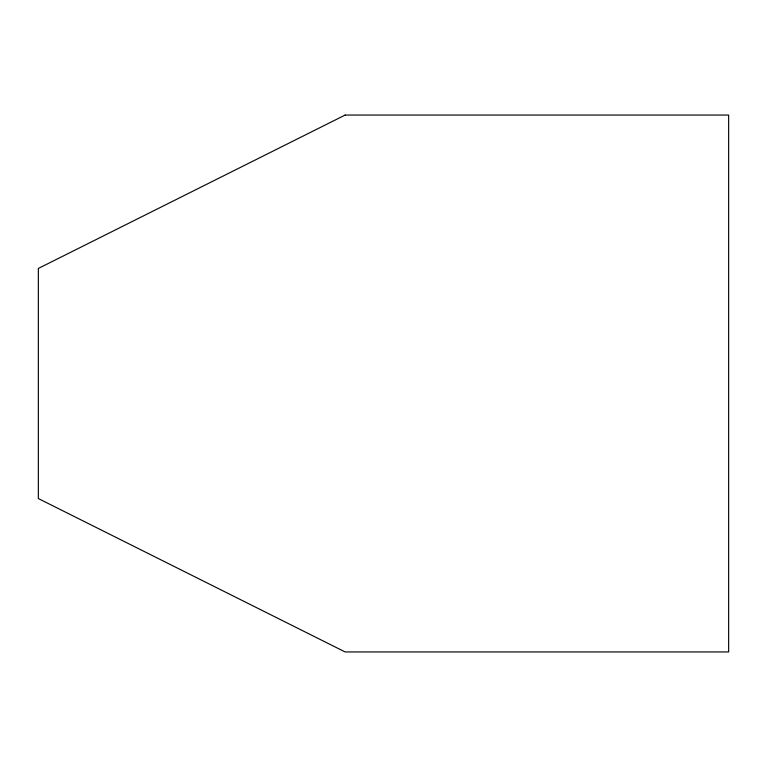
<?xml version="1.0" encoding="UTF-8"?>
<svg xmlns="http://www.w3.org/2000/svg" width="767" height="767" viewBox="0 0 767 767"><rect width="100%" height="100%" fill="white"/><g stroke="black" fill="none" stroke-linecap="round" stroke-linejoin="round"><path stroke-width="1.15" d="M345.15 115.05L38.35 268.45L38.35 498.55L345.15 651.95L728.65 651.95L728.65 115.05L345.15 115.05"/></g></svg>
